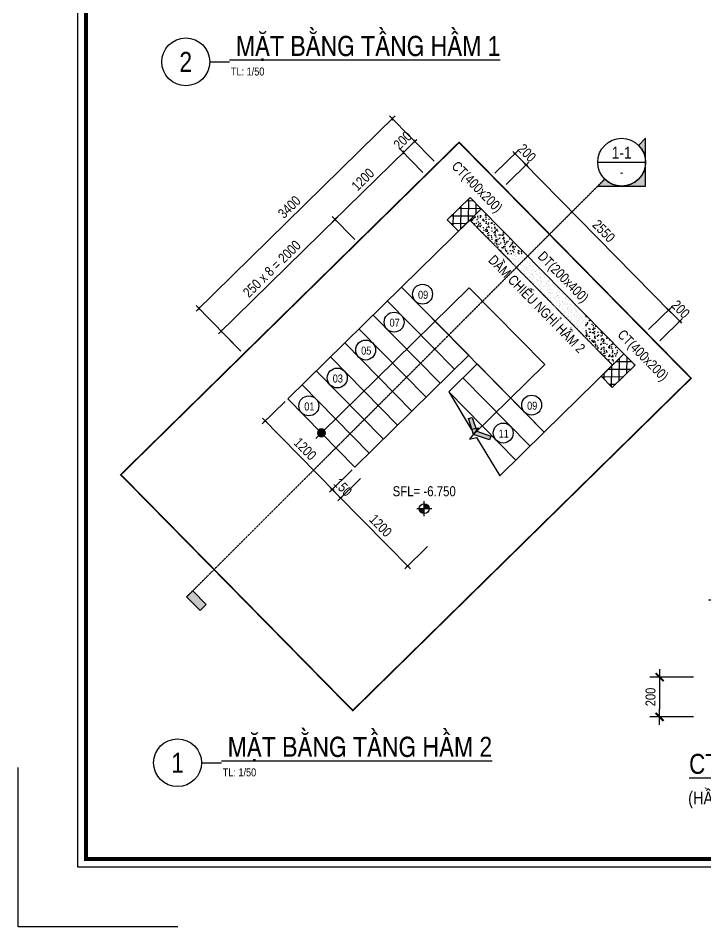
# Model space of a CAD drawing. Header units: millimetres. Extents: x 379264 to 1158416, y -283062 to 356890.
# Drawn here: x 1030280 to 1038904, y -31152 to -19749 of the extents above; entities that cross this region are included whole.
import ezdxf
from ezdxf.enums import TextEntityAlignment as Align

# ---------------------------------------------------------------- set-up
doc = ezdxf.new("R2010")
doc.units = ezdxf.units.MM
for name, pattern in [('BLOCK A - CHI TIET THANG 4$0$HIDDEN', [0.375, 0.25, -0.125]), ('CHI TIET THANG SAN VUON$0$$0$HIDDEN', [0.375, 0.25, -0.125]), ('HIDDEN', [9.524999999999999, 6.35, -3.175])]:
    doc.linetypes.add(name, pattern=pattern)
for name, color, linetype in [('01PM. TEXT A', 3, 'Continuous'), ('02PM. TEXT B', 4, 'Continuous'), ('04PM. THIN', 7, 'Continuous'), ('05PM. FRAME', 4, 'Continuous'), ('06PM. HIDDEN', 4, 'HIDDEN'), ('07PM. WACO', 6, 'Continuous'), ('08PM. SSS X', 6, 'Continuous'), ('10PM. REBAR', 1, 'Continuous'), ('11PM. DIM', 2, 'Continuous'), ('13PM. HATCH', 8, 'Continuous'), ('CHI TIET THANG SAN VUON$0$Number Step', 94, 'Continuous')]:
    doc.layers.add(name, color=color, linetype=linetype)
doc.styles.add('[PMDC2013]STYLE', font='arial.ttf', dxfattribs={"width": 0.8})
doc.styles.add('CHI TIET THANG SAN VUON$0$$0$Title Block Bold', font='VHELVEB_0.TTF')
doc.styles.add('CHI TIET THANG SAN VUON$0$VNI-HelveC', font='VHELVCN_0.TTF')
doc.styles.add('CHI TIET THANG SAN VUON$0$VNI-HelveCB', font='VHELVCB_0.TTF')
doc.dimstyles.new('20', dxfattribs={"dimtxt": 250, "dimasz": 200, "dimexe": 250, "dimexo": 0, "dimgap": 100, "dimtad": 1, "dimdec": 0, "dimlfac": 0.2, "dimzin": 0, "dimdsep": 46, "dimtxsty": '[PMDC2013]STYLE', "dimblk": 'TICK', "dimcen": 0, "dimdle": 300, "dimclrd": 2, "dimclre": 2, "dimclrt": 4, "dimadec": 0, "dimazin": 0, "dimtfac": 0.004, "dimtdec": 0, "dimtix": 1, "dimtmove": 2, "dimatfit": 3, "dimldrblk": 'TICK', "dimfxl": 1, "dimtvp": 0.8, "dimtolj": 1, "dimtzin": 0, "dimarcsym": 0})
doc.dimstyles.new('BLOCK A - CHI TIET THANG 1$0$Dim 50 (A1-A2)', dxfattribs={"dimscale": 50, "dimtxt": 2.5, "dimasz": 0.7, "dimexe": 1, "dimexo": 1, "dimgap": 1, "dimtad": 1, "dimdec": 0, "dimzin": 12, "dimdsep": 46, "dimtxsty": '[PMDC2013]STYLE', "dimblk": 'ARCHTICK', "dimcen": 0, "dimdle": 1, "dimclrd": 2, "dimclre": 2, "dimclrt": 4, "dimadec": 0, "dimazin": 0, "dimtfac": 1, "dimtdec": 0, "dimtix": 1, "dimtmove": 2, "dimatfit": 3, "dimldrblk": 'ARCHTICK', "dimfxl": 1, "dimtolj": 1, "dimtzin": 0, "dimarcsym": 0})

# ---------------------------------------------------------------- blocks, each defined once
blk = doc.blocks.new('CHI TIET THANG SAN VUON$0$HTT-Title')
at = {"lineweight": -2}
blk.add_line((6, 0), (11, 0), dxfattribs=at)
at = {"linetype": 'ByBlock', "lineweight": -2}
blk.add_circle((0, 0), 6, dxfattribs=at)
at = {"linetype": 'ByBlock', "lineweight": -2, "style": 'CHI TIET THANG SAN VUON$0$VNI-HelveCB'}
blk.add_attdef('DWG.NAME', text='', height=5, dxfattribs=at).set_placement((11, 0), align=Align.BOTTOM_LEFT)
blk.add_attdef('NUMBER', text='', height=5, dxfattribs=at).set_placement((0, 0), align=Align.MIDDLE_CENTER)
at = {"linetype": 'ByBlock', "lineweight": -2, "style": 'CHI TIET THANG SAN VUON$0$VNI-HelveC'}
blk.add_attdef('SCALE', text='', height=2, dxfattribs=at).set_placement((11.31535251499741, -1.413700470114174), align=Align.TOP_LEFT)
blk = doc.blocks.new('MB Ham 2$0$Arrow 60')
at = {"linetype": 'ByBlock', "lineweight": -2}
h = blk.add_hatch(color=0, dxfattribs=at)
h.paths.add_polyline_path([(1.875, 0.9375000000000001), (1.651393202249892, 1.384713595499924), (0, 0.5590169943748364), (-1.651393202250176, 1.384713595499924), (-1.875, 0.9375000000001494), (0, 0)], flags=17)
h.paths.add_polyline_path([(1.651393202249892, 1.384713595499925), (1.875, 0.9375), (0, 0), (-1.875, 0.9375000000001492), (-1.651393202250176, 1.384713595499925), (0, 0.5590169943748364)])
blk.add_hatch(color=0, dxfattribs=at).paths.add_polyline_path([(1.651393202249892, 1.384713595499925), (1.875, 0.9375), (0, 0), (-1.875, 0.9375000000001492), (-1.651393202250176, 1.384713595499925), (0, 0.5590169943748364)])
at = {"color": 0, "linetype": 'ByBlock', "lineweight": -2}
blk.add_lwpolyline([(1.651393202249892, 1.384713595499925), (1.875, 0.9375), (0, 0), (-1.875, 0.9375000000001492), (-1.651393202250176, 1.384713595499925), (0, 0.5590169943748364)], close=True, dxfattribs=at)
blk = doc.blocks.new('MB Ham 2$0$Dot')
at = {"linetype": 'ByBlock', "lineweight": -2}
h = blk.add_hatch(color=0, dxfattribs=at)
edge = h.paths.add_edge_path()
edge.add_arc((0, 0), 0.5, 0, 360)
at = {"color": 0, "linetype": 'ByBlock', "lineweight": -2}
blk.add_line((-1.110223024625157e-16, -1), (5.551115123125783e-17, 1), dxfattribs=at)
blk.add_circle((0, 0), 0.5, dxfattribs=at)
blk = doc.blocks.new('_ArchTick')
at = {"color": 0, "linetype": 'ByBlock', "const_width": 0.15}
blk.add_lwpolyline([(-0.5, -0.5), (0.5, 0.5)], dxfattribs=at)
blk = doc.blocks.new('*D1192')
at = {"layer": '11PM. DIM', "color": 2, "lineweight": -2, "transparency": 16777216}
for p, q in [((1033626.955455727, -24561.09239914), (1033341.682094585, -24841.483392975)), ((1034253.563120458, -25697.91377231246), (1033342.292390498, -24770.77534860314)), ((1034468.1284372, -25416.91248259234), (1034182.855076086, -25697.3034763991))]:
    blk.add_line(p, q, dxfattribs=at)
at = {"layer": 'Defpoints', "color": 0, "transparency": 16777216}
for p in [(1033662.61462587, -24526.04352491075), (1033377.341264727, -24806.43451874575), (1034503.787607343, -25381.86360836308)]:
    blk.add_point(p, dxfattribs=at)
at = {"layer": '11PM. DIM', "color": 2, "lineweight": -2, "transparency": 16777216, "xscale": 35, "yscale": 35, "zscale": 35}
for p, rotation in [((1033377.341264727, -24806.43451874575), 134.5054804285329), ((1034218.514246229, -25662.25460216985), 314.505480428533)]:
    blk.add_blockref('_ArchTick', p, dxfattribs=dict(at, rotation=rotation))
at = {"layer": '11PM. DIM', "color": 4, "transparency": 16777216, "insert": (1033879.103448219, -25154.55816514988), "char_height": 125, "attachment_point": 5, "rotation": 314.50548042853296, "style": '[PMDC2013]STYLE'}
blk.add_mtext('\\A1;1200', dxfattribs=at)
blk = doc.blocks.new('*D1193')
at = {"layer": '11PM. DIM', "color": 2, "lineweight": -2, "transparency": 16777216}
for p, q in [((1034573.59373242, -25524.21421451308), (1034288.320371249, -25804.60520837625)), ((1034288.930667163, -25733.89716400427), (1035200.201397123, -26661.0355877137)), ((1035414.766713893, -26380.03429796553), (1035129.493352751, -26660.42529180035))]:
    blk.add_line(p, q, dxfattribs=at)
at = {"layer": 'Defpoints', "color": 0, "transparency": 16777216}
for p in [(1034609.252902563, -25489.16534028383), (1035450.425884036, -26344.98542373627), (1035165.152522894, -26625.3764175711)]:
    blk.add_point(p, dxfattribs=at)
at = {"layer": '11PM. DIM', "color": 2, "lineweight": -2, "transparency": 16777216, "xscale": 35, "yscale": 35, "zscale": 35}
for p, rotation in [((1034323.979541392, -25769.556334147), 134.5054804285329), ((1035165.152522894, -26625.3764175711), 314.505480428533)]:
    blk.add_blockref('_ArchTick', p, dxfattribs=dict(at, rotation=rotation))
at = {"layer": '11PM. DIM', "color": 4, "transparency": 16777216, "insert": (1034825.741724884, -26117.67998055113), "char_height": 125, "attachment_point": 5, "rotation": 314.5054804285329, "style": '[PMDC2013]STYLE'}
blk.add_mtext('\\A1;1200', dxfattribs=at)
blk = doc.blocks.new('*D1194')
at = {"layer": '11PM. DIM', "color": 2, "lineweight": -2, "transparency": 16777216}
for p, q in [((1034468.1284372, -25416.91248259234), (1034182.855076058, -25697.30347642733)), ((1034573.59373242, -25524.21421451302), (1034288.320371282, -25804.60520834441)), ((1034218.5142462, -25662.25460219808), (1034193.98003424, -25637.29318309814)), ((1034323.979541424, -25769.55633411516), (1034218.5142462, -25662.25460219808)), ((1034323.979541424, -25769.55633411516), (1034348.513753385, -25794.5177532151))]:
    blk.add_line(p, q, dxfattribs=at)
at = {"layer": 'Defpoints', "color": 0, "transparency": 16777216}
for p in [(1034503.787607343, -25381.86360836308), (1034609.252902563, -25489.16534028377), (1034218.5142462, -25662.25460219808)]:
    blk.add_point(p, dxfattribs=at)
at = {"layer": '11PM. DIM', "color": 2, "lineweight": -2, "transparency": 16777216, "xscale": 35, "yscale": 35, "zscale": 35}
for p, rotation in [((1034218.5142462, -25662.25460219808), 314.505480428533), ((1034323.979541424, -25769.55633411516), 134.5054804285329)]:
    blk.add_blockref('_ArchTick', p, dxfattribs=dict(at, rotation=rotation))
at = {"layer": '11PM. DIM', "color": 4, "transparency": 16777216, "insert": (1034352.422586553, -25636.11907284876), "char_height": 125, "attachment_point": 5, "rotation": 314.50548042853296, "style": '[PMDC2013]STYLE'}
blk.add_mtext('\\A1;150', dxfattribs=at)
blk = doc.blocks.new('*D1195')
at = {"layer": '11PM. DIM', "color": 2, "lineweight": -2, "transparency": 16777216}
for p, q in [((1036399.577069791, -21836.56080576358), (1036684.850430935, -21556.16981193272)), ((1038471.732720693, -23445.49553359876), (1036614.142386563, -21555.55951601855)), ((1038187.06965542, -23655.17848309962), (1038472.343016607, -23374.7874892269))]:
    blk.add_line(p, q, dxfattribs=at)
at = {"layer": 'Defpoints', "color": 0, "transparency": 16777216}
for p in [(1036649.191260792, -21591.21868616162), (1036363.917899648, -21871.60967999243), (1038151.410485278, -23690.22735732852)]:
    blk.add_point(p, dxfattribs=at)
at = {"layer": '11PM. DIM', "color": 2, "lineweight": -2, "transparency": 16777216, "xscale": 35, "yscale": 35, "zscale": 35}
for p, rotation in [((1036649.191260792, -21591.21868616162), 134.5054804279484), ((1038436.683846464, -23409.8363634558), 314.5054804279484)]:
    blk.add_blockref('_ArchTick', p, dxfattribs=dict(at, rotation=rotation))
at = {"layer": '11PM. DIM', "color": 4, "transparency": 16777216, "insert": (1037624.11324637, -22420.74112950155), "char_height": 125, "attachment_point": 5, "rotation": 314.50548042794844, "style": '[PMDC2013]STYLE'}
blk.add_mtext('\\A1;2550', dxfattribs=at)
blk = doc.blocks.new('*D1196')
at = {"layer": '11PM. DIM', "color": 2, "lineweight": -2, "transparency": 16777216}
for p, q in [((1036259.381572879, -21693.92412518815), (1036544.654934023, -21413.53313135711)), ((1036508.99576388, -21448.58200558601), (1036484.46155192, -21423.62058648583)), ((1036649.191260796, -21591.21868615819), (1036508.99576388, -21448.58200558601)), ((1036399.577069791, -21836.56080576358), (1036684.850430939, -21556.16981192929)), ((1036649.191260796, -21591.21868615819), (1036673.725472756, -21616.18010525825))]:
    blk.add_line(p, q, dxfattribs=at)
at = {"layer": 'Defpoints', "color": 0, "transparency": 16777216}
for p in [(1036508.99576388, -21448.58200558601), (1036223.722402736, -21728.97299941699), (1036363.917899648, -21871.60967999243)]:
    blk.add_point(p, dxfattribs=at)
at = {"layer": '11PM. DIM', "color": 2, "lineweight": -2, "transparency": 16777216, "xscale": 35, "yscale": 35, "zscale": 35}
for p, rotation in [((1036508.99576388, -21448.58200558601), 314.5054804279484), ((1036649.191260796, -21591.21868615819), 134.5054804279484)]:
    blk.add_blockref('_ArchTick', p, dxfattribs=dict(at, rotation=rotation))
at = {"layer": '11PM. DIM', "color": 4, "transparency": 16777216, "insert": (1036660.26920508, -21440.11395056488), "char_height": 125, "attachment_point": 5, "rotation": 314.50548042794844, "style": '[PMDC2013]STYLE'}
blk.add_mtext('\\A1;200', dxfattribs=at)
blk = doc.blocks.new('*D1197')
at = {"layer": '11PM. DIM', "color": 2, "lineweight": -2, "transparency": 16777216}
for p, q in [((1035253.445100364, -21294.20490140514), (1035110.808419785, -21434.4003983133)), ((1035498.78721995, -21543.81909241527), (1035218.396226137, -21258.54573126032)), ((1035253.445100364, -21294.20490140514), (1035278.406519466, -21269.67068944621)), ((1035356.150539375, -21684.01458932739), (1035075.759545558, -21398.74122816848)), ((1035110.808419785, -21434.4003983133), (1035085.847000684, -21458.93461027223))]:
    blk.add_line(p, q, dxfattribs=at)
at = {"layer": 'Defpoints', "color": 0, "transparency": 16777216}
for p in [(1035110.808419785, -21434.4003983133), (1035533.836094177, -21579.47826256009), (1035391.199413602, -21719.67375947221)]:
    blk.add_point(p, dxfattribs=at)
at = {"layer": '11PM. DIM', "color": 2, "lineweight": -2, "transparency": 16777216, "xscale": 35, "yscale": 35, "zscale": 35}
for p, rotation in [((1035253.445100364, -21294.20490140514), 224.5054804250008), ((1035110.808419785, -21434.4003983133), 44.50548042500078)]:
    blk.add_blockref('_ArchTick', p, dxfattribs=dict(at, rotation=rotation))
at = {"layer": '11PM. DIM', "color": 4, "transparency": 16777216, "insert": (1035102.340364772, -21283.12695711316), "char_height": 125, "attachment_point": 5, "rotation": 44.505480425000776, "style": '[PMDC2013]STYLE'}
blk.add_mtext('\\A1;200', dxfattribs=at)
blk = doc.blocks.new('*D1198')
at = {"layer": '11PM. DIM', "color": 2, "lineweight": -2, "transparency": 16777216}
for p, q in [((1034290.647506517, -22240.52450559882), (1032792.962360434, -23712.57722313417)), ((1034500.330455923, -22525.18757080036), (1034219.939462145, -22239.91420968104)), ((1033073.963650169, -23927.14253992157), (1032793.572656352, -23641.86917876231))]:
    blk.add_line(p, q, dxfattribs=at)
at = {"layer": 'Defpoints', "color": 0, "transparency": 16777216}
for p in [(1034535.37933015, -22560.84674094518), (1032828.621530579, -23677.52834890713), (1033109.012524396, -23962.80171006639)]:
    blk.add_point(p, dxfattribs=at)
at = {"layer": '11PM. DIM', "color": 2, "lineweight": -2, "transparency": 16777216, "xscale": 35, "yscale": 35, "zscale": 35}
for p, rotation in [((1034254.988336372, -22275.57337982586), 44.50548042500078), ((1032828.621530579, -23677.52834890713), 224.5054804250008)]:
    blk.add_blockref('_ArchTick', p, dxfattribs=dict(at, rotation=rotation))
at = {"layer": '11PM. DIM', "color": 4, "transparency": 16777216, "insert": (1033462.018538172, -22895.3751716204), "char_height": 125, "attachment_point": 5, "rotation": 44.505480425000776, "style": '[PMDC2013]STYLE'}
blk.add_mtext('\\A1;250 x 8 = 2000', dxfattribs=at)
blk = doc.blocks.new('*D1199')
at = {"layer": '11PM. DIM', "color": 2, "lineweight": -2, "transparency": 16777216}
for p, q in [((1032512.571366551, -23427.30386190728), (1035008.713276688, -20973.88266601489)), ((1035498.78721995, -21543.81909241527), (1034938.005232317, -20973.27237009711)), ((1033073.963650197, -23927.14253995102), (1032513.181662468, -23356.59581753542))]:
    blk.add_line(p, q, dxfattribs=at)
at = {"layer": 'Defpoints', "color": 0, "transparency": 16777216}
for p in [(1034973.054106544, -21008.93154024193), (1035533.836094177, -21579.47826256009), (1033109.012524425, -23962.80171009584)]:
    blk.add_point(p, dxfattribs=at)
at = {"layer": '11PM. DIM', "color": 2, "lineweight": -2, "transparency": 16777216, "xscale": 35, "yscale": 35, "zscale": 35}
for p, rotation in [((1034973.054106544, -21008.93154024193), 44.50548042500078), ((1032548.230536695, -23392.25498768024), 224.5054804250008)]:
    blk.add_blockref('_ArchTick', p, dxfattribs=dict(at, rotation=rotation))
at = {"layer": '11PM. DIM', "color": 4, "transparency": 16777216, "insert": (1033680.826041533, -22119.38716605626), "char_height": 125, "attachment_point": 5, "rotation": 44.505480425000776, "style": '[PMDC2013]STYLE'}
blk.add_mtext('\\A1;3400', dxfattribs=at)
blk = doc.blocks.new('*D1200')
at = {"layer": '11PM. DIM', "color": 2, "lineweight": -2, "transparency": 16777216}
for p, q in [((1038187.06965542, -23655.17848309962), (1038472.343016565, -23374.7874892687)), ((1038436.683846422, -23409.83636349754), (1038412.149634462, -23384.87494439736)), ((1038576.879343337, -23552.4730440696), (1038436.683846422, -23409.83636349754)), ((1038327.265152333, -23797.81516367494), (1038612.53851348, -23517.42416984076)), ((1038576.879343337, -23552.4730440696), (1038601.413555297, -23577.43446316966))]:
    blk.add_line(p, q, dxfattribs=at)
at = {"layer": 'Defpoints', "color": 0, "transparency": 16777216}
for p in [(1038436.683846422, -23409.83636349754), (1038151.410485278, -23690.22735732852), (1038291.60598219, -23832.86403790384)]:
    blk.add_point(p, dxfattribs=at)
at = {"layer": '11PM. DIM', "color": 2, "lineweight": -2, "transparency": 16777216, "xscale": 35, "yscale": 35, "zscale": 35}
for p, rotation in [((1038436.683846422, -23409.83636349754), 314.5054804279484), ((1038576.879343337, -23552.4730440696), 134.5054804279484)]:
    blk.add_blockref('_ArchTick', p, dxfattribs=dict(at, rotation=rotation))
at = {"layer": '11PM. DIM', "color": 4, "transparency": 16777216, "insert": (1038587.957287621, -23401.36830847646), "char_height": 125, "attachment_point": 5, "rotation": 314.50548042794844, "style": '[PMDC2013]STYLE'}
blk.add_mtext('\\A1;200', dxfattribs=at)
blk = doc.blocks.new('*D1201')
at = {"layer": '11PM. DIM', "color": 2, "lineweight": -2, "transparency": 16777216}
for p, q in [((1034219.329166164, -22310.62225398893), (1035146.46758993, -21399.35152408603)), ((1035356.150539375, -21684.01458932739), (1035075.759545558, -21398.74122816825)), ((1034500.330455923, -22525.18757080036), (1034219.939462082, -22239.91420961713))]:
    blk.add_line(p, q, dxfattribs=at)
at = {"layer": 'Defpoints', "color": 0, "transparency": 16777216}
for p in [(1035110.808419785, -21434.40039831307), (1035391.199413602, -21719.67375947221), (1034535.37933015, -22560.84674094518)]:
    blk.add_point(p, dxfattribs=at)
at = {"layer": '11PM. DIM', "color": 2, "lineweight": -2, "transparency": 16777216, "xscale": 35, "yscale": 35, "zscale": 35}
for p, rotation in [((1035110.808419785, -21434.40039831307), 44.50548042500078), ((1034254.988336309, -22275.57337976195), 224.5054804250008)]:
    blk.add_blockref('_ArchTick', p, dxfattribs=dict(at, rotation=rotation))
at = {"layer": '11PM. DIM', "color": 4, "transparency": 16777216, "insert": (1034603.111982744, -21773.81119629141), "char_height": 125, "attachment_point": 5, "rotation": 44.505480425000776, "style": '[PMDC2013]STYLE'}
blk.add_mtext('\\A1;1200', dxfattribs=at)
blk = doc.blocks.new('CHI TIET THANG SAN VUON$0$13123123213')
at = {"linetype": 'ByBlock'}
h = blk.add_hatch(color=0, dxfattribs=at)
h.paths.add_polyline_path([(0, 1), (0, 0), (1, 0, 0.4142135623730951)])
h.paths.add_polyline_path([(0, 0), (-1, 0, 0.4142135623730951), (0, -1)])
at = {"color": 0, "linetype": 'ByBlock'}
for p, q in [((-1.5, 0), (1.5, 0)), ((0, -1.5), (0, 1.5))]:
    blk.add_line(p, q, dxfattribs=at)
blk.add_circle((0, 0), 1, dxfattribs=at)
at = {"color": 0, "linetype": 'ByBlock', "lineweight": -2, "style": 'CHI TIET THANG SAN VUON$0$VNI-HelveC'}
for tag, p in [('TEXT1', (0, 10.5)), ('TEXT2', (0, 7)), ('TEXT3', (0, 3.5))]:
    blk.add_attdef(tag, text='', height=2, dxfattribs=at).set_placement(p, align=Align.MIDDLE_CENTER)
blk = doc.blocks.new('CHI TIET THANG SAN VUON$0$Number Step')
at = {"color": 0, "linetype": 'ByBlock'}
blk.add_circle((0, 0), 2.5, dxfattribs=at)
at = {"color": 0, "linetype": 'ByBlock', "lineweight": -2, "style": 'CHI TIET THANG SAN VUON$0$VNI-HelveCB'}
blk.add_attdef('TEXT', text='', height=2, dxfattribs=at).set_placement((0, 0), align=Align.MIDDLE)
blk = doc.blocks.new('*U1127')
h = blk.add_hatch(color=256)
edge = h.paths.add_edge_path()
edge.add_line((-424.2623709886411, -424.262370988505), (-599.9975990567021, -599.9975990565075))
edge.add_line((-599.9975990567021, -599.9975990565075), (599.9975990565059, -599.9975990567074))
edge.add_line((599.9975990565059, -599.9975990567074), (599.9975990567063, 599.9975990565011))
edge.add_line((599.9975990567063, 599.997599056501), (424.2623709886444, 424.2623709884982))
edge.add_arc((1.38939492794901e-12, -3.123119203203569e-12), 599.9975990566043, -135.0000000000095, 44.99999999999051, ccw=False)
blk.add_hatch(color=256).paths.add_polyline_path([(-10572.07205704952, -11250.8918506276), (-10420.23926118926, -11099.05905476739), (-10759.64915798007, -10759.64915797648), (-10911.48195384032, -10911.48195383669)])
blk.add_line((-599.9975990566037, -1.129758429030403e-13), (599.9975990566037, -5.392997783862113e-13))
at = {"linetype": 'CHI TIET THANG SAN VUON$0$$0$HIDDEN', "ltscale": 10}
blk.add_line((-424.2623709886413, -424.2623709885041), (-10911.48195384032, -10911.48195383669), dxfattribs=at)
blk.add_lwpolyline([(-424.2623709886411, -424.262370988505), (-599.9975990567021, -599.9975990565075), (599.9975990565059, -599.9975990567074), (599.9975990567063, 599.997599056501), (424.2623709886444, 424.2623709884982, -0.9999999999999994)], format="xyb", close=True)
blk.add_lwpolyline([(-10572.07205704952, -11250.8918506276), (-10420.23926118926, -11099.05905476739), (-10759.64915798007, -10759.64915797648), (-10911.48195384032, -10911.48195383669)], close=True)
blk.add_circle((-2.824396072576007e-14, -1.129758429030403e-13), 599.9975990566037)
at = {"style": 'CHI TIET THANG SAN VUON$0$$0$Title Block Bold', "flags": 8}
blk.add_attdef('VIEWNUMBER', text='', height=300, dxfattribs=at).set_placement((-2.824396072576007e-14, -1.129758429030403e-13), align=Align.BOTTOM_CENTER)
blk.add_attdef('DRAWINGREFERENCE', text='', height=250, dxfattribs=at).set_placement((-2.824396072576007e-14, -119.9995198113209), align=Align.TOP_CENTER)
blk = doc.blocks.new('CHG_XX_Khung ten')
blk.add_lwpolyline([(15, 578.9999998350979), (826, 578.9999998350979), (826, 14.99999983509792), (15, 14.99999983509792)], close=True)
at = {"color": 4, "linetype": 'Continuous', "const_width": 1}
blk.add_lwpolyline([(17.00000000000006, 576.9999998350979), (824.0000000000001, 576.9999998350979), (824, 16.99999983509827), (16.99999999999994, 16.99999983509838)], close=True, dxfattribs=at)
at = {"layer": 'Defpoints', "color": 1, "ltscale": 2}
blk.add_lwpolyline([(40.05748542333913, -1.649020759941777e-07), (0, -1.649020759941777e-07), (0, 39.99999983509792)], dxfattribs=at)
blk = doc.blocks.new('TICK')
at = {"color": 0, "linetype": 'ByBlock'}
blk.add_line((1, 0), (-1, 0), dxfattribs=at)
at = {"color": 7, "linetype": 'ByBlock', "const_width": 0.25}
blk.add_lwpolyline([(-0.5, -0.5), (0.5, 0.5)], dxfattribs=at)
blk = doc.blocks.new('*D530')
at = {"layer": '11PM. DIM', "color": 2, "lineweight": -2, "transparency": 16777216}
for p, q in [((591911.7156556256, -17457.38279856367), (591911.7156556256, -16430.58707329768)), ((593911.7156556257, -17457.38279856367), (593911.7156556257, -16430.58707329768)), ((592111.7156556256, -16680.58707329768), (593711.7156556257, -16680.58707329768))]:
    blk.add_line(p, q, dxfattribs=at)
at = {"layer": 'Defpoints', "color": 0, "transparency": 16777216}
for p in [(593911.7156556257, -16680.58707329768), (591911.7156556256, -17457.38279856367), (593911.7156556257, -17457.38279856367)]:
    blk.add_point(p, dxfattribs=at)
at = {"layer": '11PM. DIM', "color": 2, "lineweight": -2, "transparency": 16777216, "xscale": 200, "yscale": 200, "zscale": 200, "rotation": 180}
blk.add_blockref('TICK', (591911.7156556256, -16680.58707329768), dxfattribs=at)
at = {"layer": '11PM. DIM', "color": 2, "lineweight": -2, "transparency": 16777216, "xscale": 200, "yscale": 200, "zscale": 200}
blk.add_blockref('TICK', (593911.7156556257, -16680.58707329768), dxfattribs=at)
at = {"layer": '11PM. DIM', "color": 4, "transparency": 16777216, "insert": (592911.7156556256, -16452.94382636726), "char_height": 250, "attachment_point": 5, "style": '[PMDC2013]STYLE'}
blk.add_mtext('\\A1;400', dxfattribs=at)
blk = doc.blocks.new('*D531')
at = {"layer": '11PM. DIM', "color": 2, "lineweight": -2, "transparency": 16777216}
for p, q in [((591338.0129343928, -18616.0201840677), (590238.0129343941, -18616.0201840677)), ((590488.0129343941, -18816.0201840677), (590488.0129343941, -19416.0201840677)), ((591338.0129343928, -19616.0201840677), (590238.0129343941, -19616.0201840677))]:
    blk.add_line(p, q, dxfattribs=at)
at = {"layer": 'Defpoints', "color": 0, "transparency": 16777216}
for p in [(591338.0129343928, -18616.0201840677), (590488.0129343941, -19616.0201840677), (591338.0129343928, -19616.0201840677)]:
    blk.add_point(p, dxfattribs=at)
at = {"layer": '11PM. DIM', "color": 2, "lineweight": -2, "transparency": 16777216, "xscale": 200, "yscale": 200, "zscale": 200}
for p, rotation in [((590488.0129343941, -18616.0201840677), 90), ((590488.0129343941, -19616.0201840677), 270)]:
    blk.add_blockref('TICK', p, dxfattribs=dict(at, rotation=rotation))
at = {"layer": '11PM. DIM', "color": 4, "transparency": 16777216, "insert": (590260.3696874636, -19116.0201840676), "char_height": 250, "attachment_point": 5, "rotation": 90, "style": '[PMDC2013]STYLE'}
blk.add_mtext('\\A1;200', dxfattribs=at)
blk = doc.blocks.new('*U581')
at = {"layer": '08PM. SSS X'}
blk.add_lwpolyline([(230, 150), (1770.000000000174, 150, 0.414213562373095), (1850.000000000174, 230), (1850.000000000173, 770.0000000000006, 0.4142135623730949), (1770.000000000173, 850.0000000000006), (229.9999999999992, 850.0000000000024, 0.414213562373095), (149.9999999999992, 770.0000000000024), (150, 230, 0.414213562373095)], format="xyb", close=True, dxfattribs=at)
blk = doc.blocks.new('A$C3D863BF7')
at = {"layer": '04PM. THIN', "linetype": 'ByBlock'}
for p, q in [((2261.229320003185, -578.6486153608421), (1000.000000000116, -578.6486153609476)), ((1770.000000000116, -1928.637385504029), (230, -1388.637385504029)), ((230, -1928.637385504029), (1770.000000000116, -1388.637385504029)), ((1700.000000000116, -1658.637385503971), (3549.526903787395, -1658.637385503971))]:
    blk.add_line(p, q, dxfattribs=at)
at = {"layer": '04PM. THIN'}
blk.add_line((1000.000000000116, -1928.637385504018), (1000.000000000116, -578.6486153609476), dxfattribs=at)
at = {"layer": '04PM. THIN', "const_width": 60}
for points in [[(200, -1388.637385504029, 1), (260, -1388.637385504029, 1)], [(970.0000000001164, -1388.637385504018, 1), (1030.000000000116, -1388.637385504018, 1)], [(1740.000000000116, -1388.637385504029, 1), (1800.000000000116, -1388.637385504029, 1)], [(200, -1928.637385504029, 1), (260, -1928.637385504029, 1)], [(970.0000000001164, -1928.637385504018, -1), (1030.000000000116, -1928.637385504018, -1)], [(1740.000000000116, -1928.637385504029, 1), (1800.000000000116, -1928.637385504029, 1)]]:
    blk.add_lwpolyline(points, format="xyb", close=True, dxfattribs=at)
at = {"layer": '05PM. FRAME'}
for p, q in [((2000.000000000116, -1158.637385504029), (0, -1158.637385504029)), ((0, -1158.637385504029), (0, -2158.637385504029)), ((2000.000000000116, -2158.637385504029), (2000.000000000116, -1158.637385504029)), ((0, -2158.637385504029), (2000.000000000116, -2158.637385504029))]:
    blk.add_line(p, q, dxfattribs=at)
at = {"layer": '07PM. WACO'}
for p, q in [((263.4955764967017, -1308.387296960937), (428.8026636539726, -1473.694384118167)), ((150.0000000001164, -1421.882873457529), (315.3070871573873, -1587.18996061476))]:
    blk.add_line(p, q, dxfattribs=at)
at = {"layer": '10PM. REBAR'}
blk.add_line((1761.614756234922, -1747.028836926154), (1938.385243765078, -1570.245934081904), dxfattribs=at)
at = {"layer": '08PM. SSS X'}
blk.add_blockref('*U581', (0, -2158.637385504029), dxfattribs=at)
at = {"layer": '01PM. TEXT A', "style": '[PMDC2013]STYLE', "width": 0.8}
blk.add_text('%%UCT (400x200)', height=500, dxfattribs=at).set_placement((1024.408310075756, -3587.571604153709), align=Align.CENTER)
at = {"layer": '02PM. TEXT B', "color": 4, "style": '[PMDC2013]STYLE', "width": 0.8}
for s, height, p in [('6%%C16', 250, (1499.962396305753, -473.6486153608785)), ('%%C6a200', 250, (2475.484815127449, -1553.637385504007)), ('(HẦM 2 -> TẦNG 1)', 325, (-707.596631791559, -4356.33808964031))]:
    blk.add_text(s, height=height, dxfattribs=at).set_placement(p)
at = {"layer": '11PM. DIM'}
for p1, p2, distance, picture, middle in [((0, 0), (2000.000000000116, 0), 776.7957252659835, '*D530', (1000, 1004.438972196407)), ((-573.7027212327812, -1158.637385504029), (-573.7027212327812, -2158.637385504029), -849.9999999987199, '*D531', (-1651.345968161942, -1658.637385503935))]:
    dim = blk.add_aligned_dim(p1=p1, p2=p2, distance=distance, dimstyle='20', override={"dimtxsty": '[PMDC2013]STYLE'}, dxfattribs=at)
    dim.commit()
    dim.dimension.update_dxf_attribs({"geometry": picture, "text_midpoint": middle, "insert": (-591911.7156556256, 17457.38279856367)})

msp = doc.modelspace()

# ---------------------------------------------------------------- hatches: boundary and pattern name
at = {"layer": '13PM. HATCH'}
h = msp.add_hatch(dxfattribs=at)
h.set_pattern_fill('ANSI37', color=256, scale=30, angle=224.505480426607, style=0)
h.set_pattern_definition([(269.5054804266069, (1042240.74891995, 2767.609081007173), (95.24645224190493, -0.8220920450439309), []), (359.5054804266069, (1042240.74891995, 2767.609081007173), (0.8220920450439451, 95.24645224190493), [])])
h.paths.add_polyline_path([(1035947.242698739, -22000.0833968291), (1036087.438195651, -22142.72007740454), (1035802.1648345, -22423.11107122877), (1035661.969337588, -22280.47439065345)])
h = msp.add_hatch(dxfattribs=at)
h.set_pattern_fill('AR-SAND', color=256, scale=1.5, angle=89.50548042660694, style=0)
h.set_pattern_definition([(127.0054804266069, (922617.2405582484, -127210.9150969727), (-73.42996577298865, -1.76634695281468), [0, -57.9119999999999, 0, -64.76999999999978, 0, -61.91249999999989]), (97.0054804266069, (922617.2405582484, -127210.9150969727), (-106.9377924282719, 68.35400650691834), [0, -31.242, 0, -52.197, 0, -20.0025]), (57.00548042660693, (922616.8360889623, -127257.7763514759), (0.8084752652252765, 118.6462968724499), [0, -19.04999999999999, 0, -68.57999999999998, 0, -89.53499999999998]), (47.00548042660689, (922616.8360889623, -127257.7763514759), (-32.44962748884907, 114.8178135553666), [0, -9.524999999999999, 0, -44.958, 0, -51.435])])
h.paths.add_polyline_path([(1037733.696055674, -24102.95961845843), (1035946.203470045, -22284.34194112233), (1036088.84015062, -22144.14644421022), (1037876.33273625, -23962.76412154631)])
h = msp.add_hatch(dxfattribs=at)
h.set_pattern_fill('ANSI37', color=256, scale=30, angle=224.505480426607, style=0)
h.set_pattern_definition([(269.5054804266069, (1042243.489197477, 2764.821087819855), (95.24645224190493, -0.8220920450439309), []), (359.5054804266069, (1042243.489197477, 2764.821087819855), (0.8220920450439451, 95.24645224190493), [])])
h.paths.add_polyline_path([(1038016.528233162, -24105.40080212163), (1037876.33273625, -23962.76412154631), (1037591.059375099, -24243.15511537054), (1037731.254872011, -24385.79179594598)])

# ---------------------------------------------------------------- linework, layer by layer
at = {"linetype": 'BLOCK A - CHI TIET THANG 4$0$HIDDEN', "ltscale": 10, "const_width": 20}
msp.add_lwpolyline([(1035809.997125637, -21308.04364365865), (1038719.288664556, -24267.99383519394), (1034476.275040434, -28438.38956397296), (1031566.983501515, -25478.43937243768)], close=True, dxfattribs=at)
at = {"layer": '05PM. FRAME', "ltscale": 0.25}
for p, q in [((1036087.438195651, -22142.72007740442), (1037876.33273625, -23962.76412154631)), ((1035088.981431623, -23124.08855578945), (1035944.801515076, -22282.91557431654)), ((1035088.981431623, -23124.08855578945), (1036877.875972222, -24944.13259993134)), ((1036877.875972222, -24944.13259993134), (1037733.696055674, -24102.95961845843))]:
    msp.add_line(p, q, dxfattribs=at)
msp.add_lwpolyline([(1035088.981431623, -23124.08855578945), (1033662.61462587, -24526.04352491083), (1034503.787607342, -25381.86360836299), (1035930.154413096, -23979.90863924173)], close=True, dxfattribs=at)
for points in [[(1036319.281979937, -25493.16642492394), (1036877.875972222, -24944.13259993134), (1036036.702990749, -24088.31251647907), (1035680.111289311, -24438.80125875936)], [(1035680.111289311, -24438.80125875947), (1035963.29773812, -24905.94083748655), (1036052.91882286, -24888.1550348917), (1035938.476342035, -25030.61911105774), (1036028.097426773, -25012.83330845846), (1036319.281979937, -25493.16642492406)]]:
    msp.add_lwpolyline(points, dxfattribs=at)
at = {"layer": '06PM. HIDDEN', "linetype": 'HIDDEN', "ltscale": 0.25}
msp.add_line((1037733.696055674, -24102.95961845819), (1035944.801515076, -22282.91557431654), dxfattribs=at)
at = {"layer": '07PM. WACO'}
for points in [[(1035947.242698739, -22000.0833968291), (1036087.438195651, -22142.72007740454), (1035802.1648345, -22423.11107122877), (1035661.969337588, -22280.47439065345)], [(1038016.528233162, -24105.40080212163), (1037876.33273625, -23962.76412154631), (1037591.059375099, -24243.15511537054), (1037731.254872011, -24385.79179594598)]]:
    msp.add_lwpolyline(points, close=True, dxfattribs=at)
at = {"layer": '13PM. HATCH'}
for p, q in [((1035937.477964086, -23131.41210677919), (1034083.201116606, -24953.95356663691)), ((1036885.199523212, -24095.63606746869), (1035937.477964086, -23131.41210677919)), ((1034910.685580904, -23299.3329269296), (1035751.858562377, -24155.15301038187)), ((1034732.389730185, -23474.57729806974), (1035573.562711658, -24330.39738152201)), ((1034554.093879466, -23649.82166920988), (1035395.266860939, -24505.64175266216)), ((1034375.798028747, -23825.06604035003), (1035216.971010219, -24680.8861238023)), ((1034197.502178027, -24000.3104114904), (1035038.6751595, -24856.13049494256)), ((1036885.199523212, -24095.63606746869), (1035992.275362335, -24973.27810129909)), ((1034019.206327308, -24175.55478263054), (1034860.379308781, -25031.3748660827)), ((1035858.40714003, -24263.55688761922), (1036699.580121503, -25119.37697107149)), ((1033840.910476589, -24350.79915377069), (1034682.083458062, -25206.61923722284)), ((1035680.111289311, -24438.80125875936), (1036521.284270784, -25294.62134221163))]:
    msp.add_line(p, q, dxfattribs=at)

# ---------------------------------------------------------------- block references
at = {"layer": '01PM. TEXT A'}
ref = msp.add_blockref('CHI TIET THANG SAN VUON$0$HTT-Title', (1032381.717381056, -20297.66591654603), dxfattribs=dict(at, xscale=50, yscale=50, zscale=50))
ref.add_attrib('NUMBER', '2', dxfattribs={"layer": '0', "color": 0, "linetype": 'ByBlock', "lineweight": -2, "height": 249.9999999999999, "style": 'CHI TIET THANG SAN VUON$0$VNI-HelveCB'}).set_placement((1032381.717381056, -20297.66591654603), align=Align.MIDDLE_CENTER)
ref.add_attrib('DWG.NAME', '%%u MAËT BAÈNG TAÀNG HAÀM 1', dxfattribs={"layer": '0', "color": 3, "linetype": 'ByBlock', "lineweight": -2, "height": 250, "style": 'CHI TIET THANG SAN VUON$0$VNI-HelveCB'}).set_placement((1032931.717381056, -20297.66591654603), align=Align.BOTTOM_LEFT)
ref.add_attrib('SCALE', 'TL: 1/50', dxfattribs={"layer": '0', "color": 0, "linetype": 'ByBlock', "lineweight": -2, "height": 100, "style": 'CHI TIET THANG SAN VUON$0$VNI-HelveC'}).set_placement((1032947.485006805, -20368.35094005174), align=Align.TOP_LEFT)
ref = msp.add_blockref('CHI TIET THANG SAN VUON$0$HTT-Title', (1032278.956182793, -29093.32138724673), dxfattribs=dict(at, xscale=50, yscale=50, zscale=50))
ref.add_attrib('NUMBER', '1', dxfattribs={"layer": '0', "color": 0, "linetype": 'ByBlock', "lineweight": -2, "height": 249.9999999999999, "style": 'CHI TIET THANG SAN VUON$0$VNI-HelveCB'}).set_placement((1032278.956182793, -29093.32138724673), align=Align.MIDDLE_CENTER)
ref.add_attrib('DWG.NAME', '%%u MAËT BAÈNG TAÀNG HAÀM 2', dxfattribs={"layer": '0', "color": 3, "linetype": 'ByBlock', "lineweight": -2, "height": 250, "style": 'CHI TIET THANG SAN VUON$0$VNI-HelveCB'}).set_placement((1032828.956182793, -29093.32138724673), align=Align.BOTTOM_LEFT)
ref.add_attrib('SCALE', 'TL: 1/50', dxfattribs={"layer": '0', "color": 0, "linetype": 'ByBlock', "lineweight": -2, "height": 100, "style": 'CHI TIET THANG SAN VUON$0$VNI-HelveC'}).set_placement((1032844.723808543, -29164.00641075244), align=Align.TOP_LEFT)
at = {"layer": '02PM. TEXT B'}
ref = msp.add_blockref('CHI TIET THANG SAN VUON$0$13123123213', (1035372.36008768, -25904.5678385969), dxfattribs=dict(at, xscale=62.5, yscale=62.5, zscale=62.5))
ref.add_attrib('TEXT3', 'SFL= -6.750', dxfattribs={"layer": '0', "color": 0, "linetype": 'ByBlock', "lineweight": -2, "height": 124.9999999999999, "style": 'CHI TIET THANG SAN VUON$0$VNI-HelveC'}).set_placement((1035372.36008768, -25685.8178385969), align=Align.MIDDLE_CENTER)
at = {"layer": '07PM. WACO'}
ref = msp.add_blockref('*U1127', (1037848.572946136, -21557.08134725715), dxfattribs=dict(at, xscale=0.5, yscale=0.5, zscale=0.5))
ref.add_attrib('VIEWNUMBER', '1-1', dxfattribs={"layer": '0', "height": 150, "style": 'CHI TIET THANG SAN VUON$0$VNI-HelveCB'}).set_placement((1037848.572946136, -21557.08134725715), align=Align.BOTTOM_CENTER)
ref.add_attrib('DRAWINGREFERENCE', '-', dxfattribs={"layer": '0', "height": 125, "style": 'CHI TIET THANG SAN VUON$0$VNI-HelveCB'}).set_placement((1037848.572946136, -21617.08110716289), align=Align.TOP_CENTER)
at = {"layer": '13PM. HATCH'}
for name, p, xscale, yscale, zscale, rotation in [('MB Ham 2$0$Arrow 60', (1035992.275362335, -24973.27810129909), 99.99999999999999, 99.99999999999999, 99.99999999999999, 314.5054804266069), ('MB Ham 2$0$Dot', (1034083.201116606, -24953.95356663691), -100, 100, 100, 134.5054804266069)]:
    msp.add_blockref(name, p, dxfattribs=dict(at, xscale=xscale, yscale=yscale, zscale=zscale, rotation=rotation))
at = {"layer": 'CHI TIET THANG SAN VUON$0$Number Step'}
ref = msp.add_blockref('CHI TIET THANG SAN VUON$0$Number Step', (1035351.60597177, -23212.96368315515), dxfattribs=dict(at, xscale=50, yscale=50, zscale=50, rotation=90))
ref.add_attrib('TEXT', '09', dxfattribs={"layer": '0', "color": 0, "linetype": 'ByBlock', "lineweight": -2, "height": 100, "style": 'CHI TIET THANG SAN VUON$0$VNI-HelveCB'}).set_placement((1035358.539305103, -23219.8970164885), align=Align.MIDDLE)
ref = msp.add_blockref('CHI TIET THANG SAN VUON$0$Number Step', (1034995.014270332, -23563.45242543544), dxfattribs=dict(at, xscale=50, yscale=50, zscale=50, rotation=90))
ref.add_attrib('TEXT', '07', dxfattribs={"layer": '0', "color": 0, "linetype": 'ByBlock', "lineweight": -2, "height": 100, "style": 'CHI TIET THANG SAN VUON$0$VNI-HelveCB'}).set_placement((1035001.947603665, -23570.38575876879), align=Align.MIDDLE)
ref = msp.add_blockref('CHI TIET THANG SAN VUON$0$Number Step', (1034638.422568893, -23913.94116771572), dxfattribs=dict(at, xscale=50, yscale=50, zscale=50, rotation=90))
ref.add_attrib('TEXT', '05', dxfattribs={"layer": '0', "color": 0, "linetype": 'ByBlock', "lineweight": -2, "height": 100, "style": 'CHI TIET THANG SAN VUON$0$VNI-HelveCB'}).set_placement((1034645.355902227, -23920.87450104907), align=Align.MIDDLE)
ref = msp.add_blockref('CHI TIET THANG SAN VUON$0$Number Step', (1034281.830867455, -24264.42990999601), dxfattribs=dict(at, xscale=50, yscale=50, zscale=50, rotation=90))
ref.add_attrib('TEXT', '03', dxfattribs={"layer": '0', "color": 0, "linetype": 'ByBlock', "lineweight": -2, "height": 100, "style": 'CHI TIET THANG SAN VUON$0$VNI-HelveCB'}).set_placement((1034288.764200788, -24271.36324332936), align=Align.MIDDLE)
ref = msp.add_blockref('CHI TIET THANG SAN VUON$0$Number Step', (1033925.239166016, -24614.91865227641), dxfattribs=dict(at, xscale=50, yscale=50, zscale=50, rotation=90))
ref.add_attrib('TEXT', '01', dxfattribs={"layer": '0', "color": 0, "linetype": 'ByBlock', "lineweight": -2, "height": 100, "style": 'CHI TIET THANG SAN VUON$0$VNI-HelveCB'}).set_placement((1033932.17249935, -24621.85198560976), align=Align.MIDDLE)
ref = msp.add_blockref('CHI TIET THANG SAN VUON$0$Number Step', (1036719.914021633, -24605.09768557085), dxfattribs=dict(at, xscale=50, yscale=50, zscale=50, rotation=90))
ref.add_attrib('TEXT', '09', dxfattribs={"layer": '0', "color": 0, "linetype": 'ByBlock', "lineweight": -2, "height": 100, "style": 'CHI TIET THANG SAN VUON$0$VNI-HelveCB'}).set_placement((1036726.847354966, -24612.0310189042), align=Align.MIDDLE)
ref = msp.add_blockref('CHI TIET THANG SAN VUON$0$Number Step', (1036363.322320194, -24955.58642785113), dxfattribs=dict(at, xscale=50, yscale=50, zscale=50, rotation=90))
ref.add_attrib('TEXT', '11', dxfattribs={"layer": '0', "color": 0, "linetype": 'ByBlock', "lineweight": -2, "height": 100, "style": 'CHI TIET THANG SAN VUON$0$VNI-HelveCB'}).set_placement((1036370.255653527, -24962.51976118448), align=Align.MIDDLE)

# ---------------------------------------------------------------- texts
at = {"layer": '01PM. TEXT A', "style": '[PMDC2013]STYLE', "width": 0.8}
for s, p in [('CT(400x200)', (1035706.854713089, -21617.87351561805, -0.006921478120084664)), ('DT(200x400)', (1036787.67921283, -22748.28257878546, -0.006921478120084664)), ('DẦM CHIẾU NGHỈ HẦM 2', (1036166.480974114, -22795.94915318398, -0.006921478120084664)), ('CT(400x200)', (1037787.650167589, -23731.60188734231, -0.006921478120084664))]:
    msp.add_text(s, height=125, rotation=314.5054804335821, dxfattribs=at).set_placement(p)

# ---------------------------------------------------------------- dimensions: what is measured, and where the dimension line sits
at = {"layer": '11PM. DIM'}
for base, p1, p2, angle, picture, middle in [((1034973.054106544, -21008.93154024193), (1033109.012524424, -23962.80171009586), (1035533.836094177, -21579.47826256011), 224.5054804250008, '*D1199', (1033680.826041533, -22119.38716605626)), ((1035110.808419785, -21434.4003983133), (1035533.836094177, -21579.47826256011), (1035391.199413602, -21719.67375947223), 224.5054804250008, '*D1197', (1035102.340364772, -21283.12695711316)), ((1036508.99576388, -21448.58200558601), (1036363.917899648, -21871.60967999245), (1036223.722402736, -21728.97299941701), 134.5054804279485, '*D1196', (1036660.26920508, -21440.11395056488)), ((1035110.808419785, -21434.40039831307), (1034535.379330149, -22560.84674094514), (1035391.199413602, -21719.67375947223), 44.50548042500078, '*D1201', (1034603.111982744, -21773.81119629141)), ((1036649.191260792, -21591.21868616162), (1038151.410485278, -23690.22735732842), (1036363.917899648, -21871.60967999245), 134.5054804279485, '*D1195', (1037624.11324637, -22420.74112950155)), ((1038436.683846422, -23409.83636349754), (1038291.60598219, -23832.86403790374), (1038151.410485278, -23690.22735732842), 134.5054804279485, '*D1200', (1038587.957287621, -23401.36830847646)), ((1033377.341264727, -24806.43451874575), (1034503.787607343, -25381.8636083631), (1033662.61462587, -24526.04352491083), 134.5054804285329, '*D1192', (1033879.103448219, -25154.55816514988)), ((1034218.5142462, -25662.25460219808), (1034609.252902563, -25489.16534028379), (1034503.787607343, -25381.8636083631), 134.5054804285329, '*D1194', (1034352.422586553, -25636.11907284876)), ((1035165.152522894, -26625.3764175711), (1034609.252902563, -25489.16534028379), (1035450.425884036, -26344.98542373618), 314.5054804285329, '*D1193', (1034825.741724884, -26117.67998055113))]:
    dim = msp.add_linear_dim(base=base, p1=p1, p2=p2, angle=angle, dimstyle='BLOCK A - CHI TIET THANG 1$0$Dim 50 (A1-A2)', dxfattribs=at)
    dim.commit()
    dim.dimension.update_dxf_attribs({"geometry": picture, "text_midpoint": middle})
dim = msp.add_linear_dim(base=(1032828.621530579, -23677.52834890713), p1=(1034535.379330149, -22560.84674094514), p2=(1033109.012524396, -23962.8017100664), angle=224.5054804250008, text='250 x 8 = <>', dimstyle='BLOCK A - CHI TIET THANG 1$0$Dim 50 (A1-A2)', dxfattribs=at)
dim.commit()
dim.dimension.update_dxf_attribs({"geometry": '*D1198', "text_midpoint": (1033462.018538172, -22895.3751716204)})

# ---------------------------------------------------------------- next in the draw order: block references
at = {"layer": '04PM. THIN', "xscale": 50, "yscale": 50, "zscale": 50}
msp.add_blockref('CHG_XX_Khung ten', (1030279.923772102, -31152.32684016602), dxfattribs=at)

# ---------------------------------------------------------------- next in the draw order: block references
at = {"layer": '11PM. DIM', "xscale": 0.5, "yscale": 0.5, "zscale": 0.5}
msp.add_blockref('A$C3D863BF7', (1039037.028953339, -27438.58346878122), dxfattribs=at)

doc.saveas('drawing.dxf')
